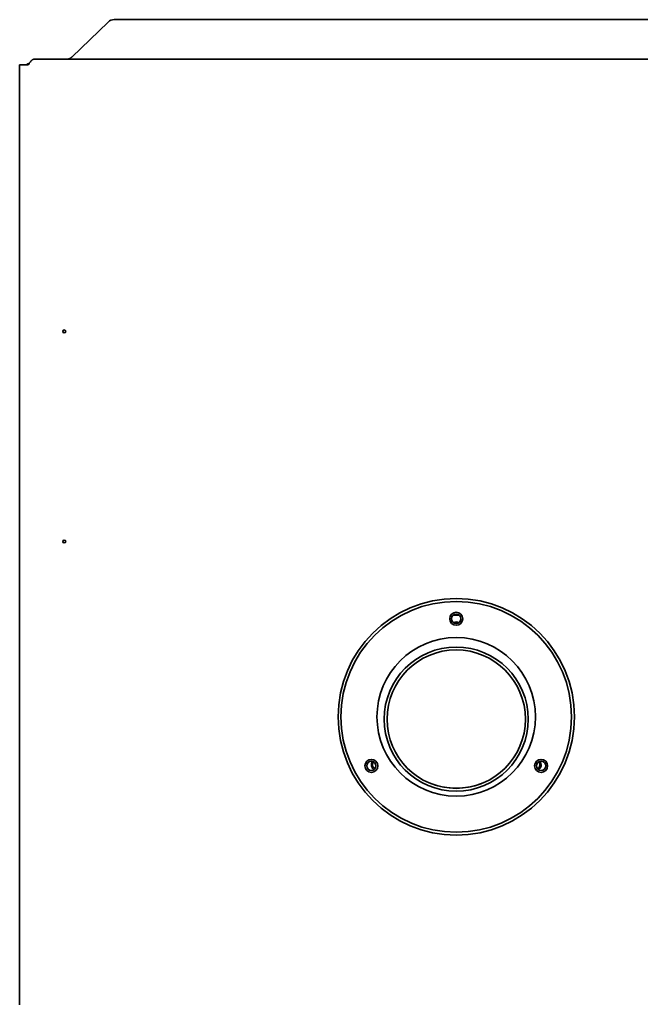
# Model space of a CAD drawing. Extents: x 5997 to 10491, y -672 to 3388.
# Drawn here: x 8371.6 to 8587.3, y 646.2 to 985.6 of the extents above; entities that cross this region are included whole.
import ezdxf

# ---------------------------------------------------------------- set-up
doc = ezdxf.new("R2010")
doc.units = 0
doc.header["$LTSCALE"] = 5
doc.layers.add('1', color=7, linetype='CONTINUOUS', true_color=0xffffff)

msp = doc.modelspace()

# ---------------------------------------------------------------- linework, layer by layer
at = {"layer": '1', "color": 7, "linetype": 'Continuous', "lineweight": 35}
for p, q in [((8389.7, 972.57), (8402.29, 984.73)), ((9201.73, 985.57), (8404.41, 985.57)), ((8376.57, 971.83), (9229.57, 971.83)), ((8371.57, 969.83), (8371.57, 133.83)), ((8373.57, 969.83), (8371.57, 969.83)), ((8374.57, 969.83), (8373.57, 969.83))]:
    msp.add_line(p, q, dxfattribs=at)
for centre, radius in [((8387.07, 877.46), 0.5), ((8387.07, 804.6), 0.5), ((8523.07, 743.83), 41), ((8523.07, 743.83), 40), ((8523.07, 777.83), 2.25), ((8523.07, 777.83), 1.6), ((8523.07, 743.83), 27.5), ((8523.07, 743.03), 25), ((8523.07, 743.03), 24), ((8493.63, 726.83), 2.25), ((8493.63, 726.83), 1.6), ((8552.52, 726.83), 2.25), ((8552.52, 726.83), 1.6)]:
    msp.add_circle(centre, radius, dxfattribs=at)
for centre, radius, start, end in [((8523.07, 743.03), 36, 88.2868, 91.7132), ((8523.07, 774.73), 2, 63.0177, 116.9817), ((8523.07, 774.73), 1.6, 75.6393, 104.3552), ((8495.62, 727.18), 2, 143.0934, 236.839), ((8495.62, 727.18), 1.6, 139.1624, 180), ((8495.62, 727.18), 1.6, 180, 240.7722), ((8550.53, 727.18), 1.6, 299.2331, 40.8371), ((8550.53, 727.18), 2, 303.1609, 36.9066), ((8523.07, 743.83), 24.75, 249.9638, 290.0419)]:
    msp.add_arc(centre, radius, start, end, dxfattribs=at)
for centre, major_axis, ratio, start_param, end_param in [((8404.41, 982.68), (-3, 0), 0.965926, 4.712389, 5.497787), ((8375.14, 968.33), (2.05, 0), 0.974464, 1.570796, 2.2935)]:
    msp.add_ellipse(centre, major_axis=major_axis, ratio=ratio, start_param=start_param, end_param=end_param, dxfattribs=at)
msp.add_open_spline([(8376.57, 971.83), (8376.49, 971.83), (8376.41, 971.81), (8376.24, 971.76), (8376.16, 971.72), (8375.99, 971.62), (8375.91, 971.56), (8375.74, 971.42), (8375.66, 971.33), (8375.49, 971.15), (8375.41, 971.05), (8375.24, 970.83), (8375.16, 970.71), (8374.99, 970.47), (8374.91, 970.34), (8374.74, 970.09), (8374.66, 969.96), (8374.57, 969.83)], degree=3, knots=[0, 0, 0, 0, 0.125, 0.125, 0.25, 0.25, 0.375, 0.375, 0.5, 0.5, 0.625, 0.625, 0.75, 0.75, 0.875, 0.875, 1, 1, 1, 1], dxfattribs=at)
msp.add_open_spline([(8388.04, 971.83), (8388.1, 971.83), (8388.22, 971.83), (8388.41, 971.86), (8388.59, 971.92), (8388.78, 971.99), (8388.96, 972.08), (8389.15, 972.18), (8389.33, 972.3), (8389.52, 972.43), (8389.64, 972.52), (8389.7, 972.57)], degree=3, dxfattribs=at)

doc.saveas('drawing.dxf')
